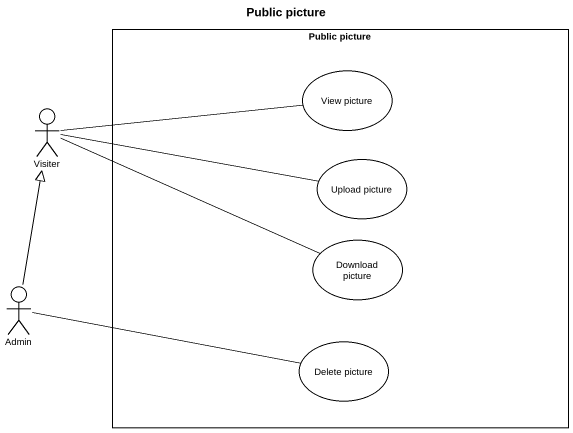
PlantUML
@startuml
title Public picture
rectangle "Public picture" as Public_picture {
  usecase "View picture" as View_picture
  usecase "Upload picture" as Upload_picture
  usecase "Download picture" as Download_picture
  usecase "Delete picture" as Delete_picture
}
actor Visiter
actor Admin
Visiter -right- View_picture
Visiter -right- Upload_picture
Visiter -right- Download_picture
Admin -up-|> Visiter
Admin -right- Delete_picture
@enduml
